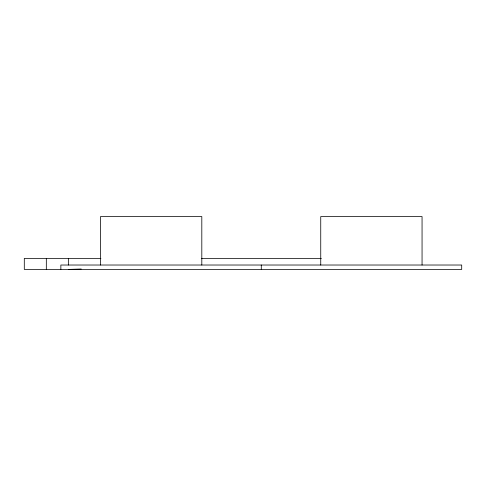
<?xml version="1.0" encoding="UTF-8"?>
<svg xmlns="http://www.w3.org/2000/svg" width="486" height="486" viewBox="0 0 486 486"><rect width="100%" height="100%" fill="white"/><g stroke="black" fill="none" stroke-linecap="round" stroke-linejoin="round"><path stroke-width="0.73" d="M68.35 269.426L81.229 269.007M100.93 258.418L24.3 258.418L24.3 269.426L461.7 269.426L461.7 265.022L60.859 265.022L60.859 269.426M201.66 258.418L321.374 258.418M422.055 265.022L422.055 216.574L320.742 216.574L320.742 265.022M261.28 265.022L261.28 269.426M201.811 265.022L201.811 216.574L100.499 216.574L100.499 265.022M68.35 258.418L68.35 265.022M46.322 258.418L46.322 269.426"/></g></svg>
